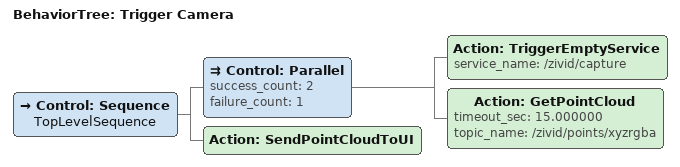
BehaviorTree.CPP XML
<?xml version='1.0' encoding='UTF-8'?>
<root BTCPP_format="4" main_tree_to_execute="Trigger Camera">
  <BehaviorTree ID="Trigger Camera" _description="">
    <Control ID="Sequence" name="TopLevelSequence">
      <Control ID="Parallel" success_count="2" failure_count="1">
        <Action ID="TriggerEmptyService" service_name="/zivid/capture"/>
        <Action ID="GetPointCloud" timeout_sec="15.000000" topic_name="/zivid/points/xyzrgba"/>
      </Control>
      <Action ID="SendPointCloudToUI"/>
    </Control>
  </BehaviorTree>
</root>
